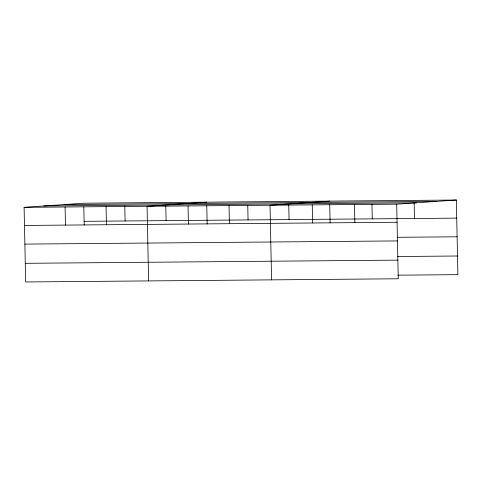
<?xml version="1.0" encoding="UTF-8"?>
<svg xmlns="http://www.w3.org/2000/svg" width="482" height="482" viewBox="0 0 482 482"><rect width="100%" height="100%" fill="white"/><g stroke="black" fill="none" stroke-linecap="round" stroke-linejoin="round"><path stroke-width="0.72" d="M456.34 200.03L396.698 204.157L398.259 278.783L25.66 281.97L24.1 207.344L83.741 203.217L456.34 200.03L457.9 274.656L397.891 275.174M206.7 202.163L147.058 206.29L148.619 280.916M329.652 201.115L270.016 205.242L271.577 279.867M64.058 204.579L436.656 201.392M43.784 205.983L416.376 202.795M24.1 207.344L396.698 204.157M84.121 221.322L456.713 218.141M24.48 225.449L397.078 222.262M397.102 237.301L457.105 236.789M24.871 244.103L397.469 240.916M397.499 256.52L457.508 256.008M25.275 263.317L397.867 260.135M414.152 202.567L414.49 218.503M371.959 204.374L372.261 218.864M354.469 204.519L354.848 222.624M329.73 204.736L330.11 222.955M312.24 204.88L312.619 222.985M288.73 204.362L289.049 219.575M247.76 205.434L248.061 219.925M229.028 205.591L229.408 223.696M206.772 205.784L207.158 224.003M188.04 205.941L188.42 224.052M165.79 206.139L166.091 220.623M124.784 205.76L125.103 220.973M106.07 206.639L106.45 224.751M83.814 206.838L84.199 225.058M65.088 206.989L65.468 225.1"/></g></svg>
